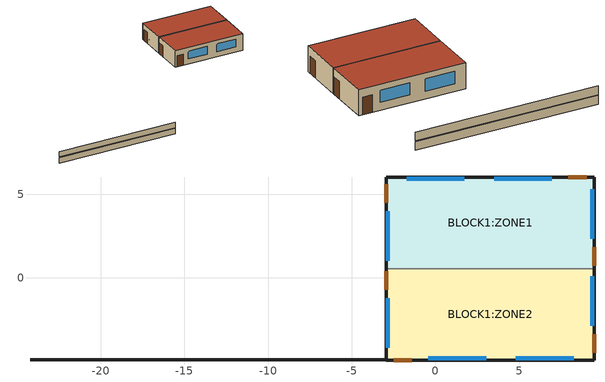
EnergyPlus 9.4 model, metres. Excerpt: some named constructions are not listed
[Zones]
BLOCK1:ZONE2
 floor othersideconditionsmodel (Combined ground floor - State-of-the-art - Heavyweight): -2.95,0.57 9.48,0.57 9.48,-4.9 -2.95,-4.9 z0
 wall outside (Wall - State-of-the-art - Heavyweight): -2.95,0.57 -2.95,-4.9 9.48,-4.9 9.48,0.57 z0:3
 wall outside (LinearBridgingConstruction): -2.95,-4.9 -24.21,-4.9 z-11.1:-10.1
 wall to BLOCK1:ZONE1 (115mm single leaf brick (plastered both sides)): 9.48,0.57 -2.95,0.57 z0:3
 window (VENTANA CASO BASE MULCHEN - 1001): -2.85,-1.21 -2.85,-4.16 / 4.81,-4.8 8.26,-4.8 / -0.42,-4.8 3.03,-4.8 / 9.38,-2.86 9.38,0.09 z0.84:2.26
 door (Wooden door): -2.95,0.39 -2.95,-0.71 / -2.5,-4.9 -1.41,-4.9 / 9.48,-4.46 9.48,-3.36 z0:2
 roof outside (Combined flat roof - State-of-the-art - Heavyweight): 9.48,0.57 -2.95,0.57 -2.95,-4.9 9.48,-4.9 z3
BLOCK1:ZONE1
 floor othersideconditionsmodel (Combined ground floor - State-of-the-art - Heavyweight): -2.95,6.04 9.48,6.04 9.48,0.57 -2.95,0.57 z0
 wall outside (Wall - State-of-the-art - Heavyweight): 9.48,0.57 9.48,6.04 -2.95,6.04 -2.95,0.57 z0:3
 wall outside (LinearBridgingConstruction): -2.95,-4.9 -24.21,-4.9 z-12.2:-11.2
 window (VENTANA CASO BASE MULCHEN - 1001): -2.85,4 -2.85,1.04 / 9.38,2.34 9.38,5.3 / 1.73,5.94 -1.72,5.94 / 6.96,5.94 3.51,5.94 z0.84:2.26
 door (Wooden door): -2.95,5.59 -2.95,4.5 / 9.48,0.74 9.48,1.84 / 9.04,6.04 7.95,6.04 z0:2
 roof outside (Combined flat roof - State-of-the-art - Heavyweight): 9.48,6.04 -2.95,6.04 -2.95,0.57 9.48,0.57 z3
[Construction]
115mm single leaf brick (plastered both sides)_Rev: Gypsum Plastering_.013, Brickwork Inner_.115, Gypsum Plastering_.013
[Material] Roughness=Rough; Thermal Emittance=0.9
Name | Thickness {m} | Conductivity {w/m-K} | Density {kg/m3} | Specific Heat {J/kg-K} | Solar Absorptance | Visible Absorptance
Gypsum Plastering_.013 | .013 | 0.4 | 1000 | 1000 | 0.5 | 0.5
Brickwork Inner_.115 | .115 | 0.62 | 1700 | 800 | 0.7 | 0.7
[Schedule:Compact]
BLOCK1:ZONE2 Heating Setpoint Schedule; BLOCK1:ZONE1 Heating Setpoint Schedule: Any Number, Through: 01/01, For: Alldays, Until: 24:00, 20, Through: 01/02, For: Alldays, Until: 24:00, 20, Through: 01/03, For: Alldays, Until: 24:00, 20, Through: 01/04, For: Alldays, Until: 24:00, 20, Through: 01/05, For: Alldays, Until: 24:00, 20, Through: 01/06, For: Alldays, Until: 24:00, 20, Through: 01/07, For: Alldays, Until: 24:00, 20, Through: 01/08, For: Alldays, Until: 24:00, 20, Through: 01/09, For: Alldays, Until: 24:00, 20, Through: 01/10, For: Alldays, Until: 24:00, 20, Through: 01/11, For: Alldays, Until: 24:00, 20, Through: 01/12, For: Alldays, Until: 24:00, 20, Through: 01/13, For: Alldays, Until: 24:00, 20, Through: 01/14, For: Alldays, Until: 24:00, 20, Through: 01/15, For: Alldays, Until: 24:00, 20, Through: 01/16, For: Alldays, Until: 24:00, 20, Through: 01/17, For: Alldays, Until: 24:00, 20, Through: 01/18, For: Alldays, Until: 24:00, 20, Through: 01/19, For: Alldays, Until: 24:00, 20, Through: 01/20, For: Alldays, Until: 24:00, 20, Through: 01/21, For: Alldays, Until: 24:00, 20, Through: 01/22, For: Alldays, Until: 24:00, 20, Through: 01/23, For: Alldays, Until: 24:00, 20, Through: 01/24, For: Alldays, Until: 24:00, 20, Through: 01/25, For: Alldays, Until: 24:00, 20, Through: 01/26, For: Alldays, Until: 24:00, 20, Through: 01/27, For: Alldays, Until: 24:00, 20, Through: 01/28, For: Alldays, Until: 24:00, 20, Through: 01/29, For: Alldays, Until: 24:00, 20, Through: 01/30, For: Alldays, Until: 24:00, 20, Through: 01/31, For: Alldays, Until: 24:00, 20, Through: 02/01, For: Alldays, Until: 24:00, 20, Through: 02/02, For: Alldays, Until: 24:00, 20, Through: 02/03, For: Alldays, Until: 24:00, 20, Through: 02/04, For: Alldays, Until: 24:00, 20, Through: 02/05, For: Alldays, Until: 24:00, 20, Through: 02/06, For: Alldays, Until: 24:00, 20, Through: 02/07, For: Alldays, Until: 24:00, 20, Through: 02/08, For: Alldays, Until: 24:00, 20, Through: 02/09, For: Alldays, Until: 24:00, 20, Through: 02/10, For: Alldays, Until: 24:00, 20, Through: 02/11, For: Alldays, Until: 24:00, 20, Through: 02/12, For: Alldays, Until: 24:00, 20, Through: 02/13, For: Alldays, Until: 24:00, 20, Through: 02/14, For: Alldays, Until: 24:00, 20, Through: 02/15, For: Alldays, Until: 24:00, 20, Through: 02/16, For: Alldays, Until: 24:00, 20, Through: 02/17, For: Alldays, Until: 24:00, 20, Through: 02/18, For: Alldays, Until: 24:00, 20, Through: 02/19, For: Alldays, Until: 24:00, 20, Through: 02/20, For: Alldays, Until: 24:00, 20, Through: 02/21, For: Alldays, Until: 24:00, 20, Through: 02/22, For: Alldays, Until: 24:00, 20, Through: 02/23, For: Alldays, Until: 24:00, 20, Through: 02/24, For: Alldays, Until: 24:00, 20, Through: 02/25, For: Alldays, Until: 24:00, 20, Through: 02/26, For: Alldays, Until: 24:00, 20, Through: 02/27, For: Alldays, Until: 24:00, 20, Through: 02/28, For: Alldays, Until: 24:00, 20, Through: 03/01, For: Alldays, Until: 24:00, 20, Through: 03/02, For: Alldays, Until: 24:00, 20, Through: 03/03, For: Alldays, Until: 24:00, 20, Through: 03/04, For: Alldays, Until: 24:00, 20, Through: 03/05, For: Alldays, Until: 24:00, 20, Through: 03/06, For: Alldays, Until: 24:00, 20, Through: 03/07, For: Alldays, Until: 24:00, 20, Through: 03/08, For: Alldays, Until: 24:00, 20, Through: 03/09, For: Alldays, Until: 24:00, 20, Through: 03/10, For: Alldays, Until: 24:00, 20, Through: 03/11, For: Alldays, Until: 24:00, 20, Through: 03/12, For: Alldays, Until: 24:00, 20, Through: 03/13, For: Alldays, Until: 24:00, 20, Through: 03/14, For: Alldays, Until: 24:00, 20, Through: 03/15, For: Alldays, Until: 24:00, 20, Through: 03/16, For: Alldays, Until: 24:00, 20, Through: 03/17, For: Alldays, Until: 24:00, 20, Through: 03/18, For: Alldays, Until: 24:00, 20, Through: 03/19, For: Alldays, Until: 24:00, 20, Through: 03/20, For: Alldays, Until: 24:00, 20, Through: 03/21, For: Alldays, Until: 24:00, 20, Through: 03/22, For: Alldays, Until: 24:00, 20, Through: 03/23, For: Alldays, Until: 24:00, 20, Through: 03/24, For: Alldays, Until: 24:00, 20, Through: 03/25, For: Alldays, Until: 24:00, 20, Through: 03/26, For: Alldays, Until: 24:00, 20, Through: 03/27, For: Alldays, Until: 24:00, 20, Through: 03/28, For: Alldays, Until: 24:00, 20, Through: 03/29, For: Alldays, Until: 24:00, 20, Through: 03/30, For: Alldays, Until: 24:00, 20, Through: 03/31, For: Alldays, Until: 24:00, 20, Through: 04/01, For: Alldays, Until: 24:00, 20, Through: 04/02, For: Alldays, Until: 24:00, 20, Through: 04/03, For: Alldays, Until: 24:00, 20, Through: 04/04, For: Alldays, Until: 24:00, 20, Through: 04/05, For: Alldays, Until: 24:00, 20, Through: 04/06, For: Alldays, Until: 24:00, 20, Through: 04/07, For: Alldays, Until: 24:00, 20, Through: 04/08, For: Alldays, Until: 24:00, 20, Through: 04/09, For: Alldays, Until: 24:00, 20, Through: 04/10, For: Alldays, Until: 24:00, 20, Through: 04/11, For: Alldays, Until: 24:00, 20, Through: 04/12, For: Alldays, Until: 24:00, 20, Through: 04/13, For: Alldays, Until: 24:00, 20, Through: 04/14, For: Alldays, Until: 24:00, 20, Through: 04/15, For: Alldays, Until: 24:00, 20, Through: 04/16, For: Alldays, Until: 24:00, 20, Through: 04/17, For: Alldays, Until: 24:00, 20, Through: 04/18, For: Alldays, Until: 24:00, 20, Through: 04/19, For: Alldays, Until: 24:00, 20, Through: 04/20, For: Alldays, Until: 24:00, 20, Through: 04/21, For: Alldays, Until: 24:00, 20, Through: 04/22, For: Alldays, Until: 24:00, 20, Through: 04/23, For: Alldays, Until: 24:00, 20, Through: 04/24, For: Alldays, Until: 24:00, 20, Through: 04/25, For: Alldays, Until: 24:00, 20, Through: 04/26, For: Alldays, Until: 24:00, 20, Through: 04/27, For: Alldays, Until: 24:00, 20, Through: 04/28, For: Alldays, Until: 24:00, 20, Through: 04/29, For: Alldays, Until: 24:00, 20, Through: 04/30, For: Alldays, Until: 24:00, 20, Through: 05/01, For: Alldays, Until: 24:00, 20, Through: 05/02, For: Alldays, Until: 24:00, 20, Through: 05/03, For: Alldays, Until: 24:00, 20, Through: 05/04, For: Alldays, Until: 24:00, 20, Through: 05/05, For: Alldays, Until: 24:00, 20, Through: 05/06, For: Alldays, Until: 24:00, 20, Through: 05/07, For: Alldays, Until: 24:00, 20, Through: 05/08, For: Alldays, Until: 24:00, 20, Through: 05/09, For: Alldays, Until: 24:00, 20, Through: 05/10, For: Alldays, Until: 24:00, 20, Through: 05/11, For: Alldays, Until: 24:00, 20, Through: 05/12, For: Alldays, Until: 24:00, 20, Through: 05/13, For: Alldays, Until: 24:00, 20, Through: 05/14, For: Alldays, Until: 24:00, 20, Through: 05/15, For: Alldays, Until: 24:00, 20, Through: 05/16, For: Alldays, Until: 24:00, 20, Through: 05/17, For: Alldays, Until: 24:00, 20, Through: 05/18, For: Alldays, Until: 24:00, 20, Through: 05/19, For: Alldays, Until: 24:00, 20, Through: 05/20, For: Alldays, Until: 24:00, 20, Through: 05/21, For: Alldays, Until: 24:00, 20, Through: 05/22, For: Alldays, Until: 24:00, 20, Through: 05/23, For: Alldays, Until: 24:00, 20, Through: 05/24, For: Alldays, Until: 24:00, 20, Through: 05/25, For: Alldays, Until: 24:00, 20, Through: 05/26, For: Alldays, Until: 24:00, 20, Through: 05/27, For: Alldays, Until: 24:00, 20, Through: 05/28, For: Alldays, Until: 24:00, 20, Through: 05/29, For: Alldays, Until: 24:00, 20, Through: 05/30, For: Alldays, Until: 24:00, 20, Through: 05/31, For: Alldays, Until: 24:00, 20, Through: 06/01, For: Alldays, Until: 24:00, 20, Through: 06/02, For: Alldays, Until: 24:00, 20, Through: 06/03, For: Alldays, Until: 24:00, 20, Through: 06/04, For: Alldays, Until: 24:00, 20, Through: 06/05, For: Alldays, Until: 24:00, 20, Through: 06/06, For: Alldays, Until: 24:00, 20, Through: 06/07, For: Alldays, Until: 24:00, 20, Through: 06/08, For: Alldays, Until: 24:00, 20, Through: 06/09, For: Alldays, Until: 24:00, 20, Through: 06/10, For: Alldays, Until: 24:00, 20, Through: 06/11, For: Alldays, Until: 24:00, 20, Through: 06/12, For: Alldays, Until: 24:00, 20, Through: 06/13, For: Alldays, Until: 24:00, 20, Through: 06/14, For: Alldays, Until: 24:00, 20, Through: 06/15, For: Alldays, Until: 24:00, 20, Through: 06/16, For: Alldays, Until: 24:00, 20, Through: 06/17, For: Alldays, Until: 24:00, 20, Through: 06/18, For: Alldays, Until: 24:00, 20, Through: 06/19, For: Alldays, Until: 24:00, 20, Through: 06/20, For: Alldays, Until: 24:00, 20, Through: 06/21, For: Alldays, Until: 24:00, 20, Through: 06/22, For: Alldays, Until: 24:00, 20, Through: 06/23, For: Alldays, Until: 24:00, 20, Through: 06/24, For: Alldays, Until: 24:00, 20, Through: 06/25, For: Alldays, Until: 24:00, 20, Through: 06/26, For: Alldays, Until: 24:00, 20, Through: 06/27, For: Alldays, Until: 24:00, 20, Through: 06/28, For: Alldays, Until: 24:00, 20, Through: 06/29, For: Alldays, Until: 24:00, 20, Through: 06/30, For: Alldays, Until: 24:00, 20, Through: 07/01, For: Alldays, Until: 24:00, 20, Through: 07/02, For: Alldays, Until: 24:00, 20, Through: 07/03, For: Alldays, Until: 24:00, 20, Through: 07/04, For: Alldays, Until: 24:00, 20, Through: 07/05, For: Alldays, Until: 24:00, 20, Through: 07/06, For: Alldays, Until: 24:00, 20, Through: 07/07, For: Alldays, Until: 24:00, 20, Through: 07/08, For: Alldays, Until: 24:00, 20, Through: 07/09, For: Alldays, Until: 24:00, 20, Through: 07/10, For: Alldays, Until: 24:00, 20, Through: 07/11, For: Alldays, Until: 24:00, 20, Through: 07/12, For: Alldays, Until: 24:00, 20, Through: 07/13, For: Alldays, Until: 24:00, 20, Through: 07/14, For: Alldays, Until: 24:00, 20, Through: 07/15, For: Alldays, Until: 24:00, 20, Through: 07/16, For: Alldays, Until: 24:00, 20, Through: 07/17, For: Alldays, Until: 24:00, 20, Through: 07/18, For: Alldays, Until: 24:00, 20, Through: 07/19, For: Alldays, Until: 24:00, 20, Through: 07/20, For: Alldays, Until: 24:00, 20, Through: 07/21, For: Alldays, Until: 24:00, 20, Through: 07/22, For: Alldays, Until: 24:00, 20, Through: 07/23, For: Alldays, Until: 24:00, 20, Through: 07/24, For: Alldays, Until: 24:00, 20, Through: 07/25, For: Alldays, Until: 24:00, 20, Through: 07/26, For: Alldays, Until: 24:00, 20, Through: 07/27, For: Alldays, Until: 24:00, 20, Through: 07/28, For: Alldays, Until: 24:00, 20, Through: 07/29, For: Alldays, Until: 24:00, 20, Through: 07/30, For: Alldays, Until: 24:00, 20, Through: 07/31, For: Alldays, Until: 24:00, 20, Through: 08/01, For: Alldays, Until: 24:00, 20, Through: 08/02, For: Alldays, Until: 24:00, 20, Through: 08/03, For: Alldays, Until: 24:00, 20, Through: 08/04, For: Alldays, Until: 24:00, 20, Through: 08/05, For: Alldays, Until: 24:00, 20, Through: 08/06, For: Alldays, Until: 24:00, 20, Through: 08/07, For: Alldays, Until: 24:00, 20, Through: 08/08, For: Alldays, Until: 24:00, 20, Through: 08/09, For: Alldays, Until: 24:00, 20, Through: 08/10, For: Alldays, Until: 24:00, 20, Through: 08/11, For: Alldays, Until: 24:00, 20, Through: 08/12, For: Alldays, Until: 24:00, 20, Through: 08/13, For: Alldays, Until: 24:00, 20, Through: 08/14, For: Alldays, Until: 24:00, 20, Through: 08/15, For: Alldays, Until: 24:00, 20, Through: 08/16, For: Alldays, Until: 24:00, 20, Through: 08/17, For: Alldays, Until: 24:00, 20, Through: 08/18, For: Alldays, Until: 24:00, 20, Through: 08/19, For: Alldays, Until: 24:00, 20, Through: 08/20, For: Alldays, Until: 24:00, 20, Through: 08/21, For: Alldays, Until: 24:00, 20, Through: 08/22, For: Alldays, Until: 24:00, 20, Through: 08/23, For: Alldays, Until: 24:00, 20, Through: 08/24, For: Alldays, Until: 24:00, 20, Through: 08/25, For: Alldays, Until: 24:00, 20, Through: 08/26, For: Alldays, Until: 24:00, 20, Through: 08/27, For: Alldays, Until: 24:00, 20, Through: 08/28, For: Alldays, Until: 24:00, 20, Through: 08/29, For: Alldays, Until: 24:00, 20, Through: 08/30, For: Alldays, Until: 24:00, 20, Through: 08/31, For: Alldays, Until: 24:00, 20, Through: 09/01, For: Alldays, Until: 24:00, 20, Through: 09/02, For: Alldays, Until: 24:00, 20, Through: 09/03, For: Alldays, Until: 24:00, 20, Through: 09/04, For: Alldays, Until: 24:00, 20, Through: 09/05, For: Alldays, Until: 24:00, 20, Through: 09/06, For: Alldays, Until: 24:00, 20, Through: 09/07, For: Alldays, Until: 24:00, 20, Through: 09/08, For: Alldays, Until: 24:00, 20, Through: 09/09, For: Alldays, Until: 24:00, 20, Through: 09/10, For: Alldays, Until: 24:00, 20, Through: 09/11, For: Alldays, Until: 24:00, 20, Through: 09/12, For: Alldays, Until: 24:00, 20, Through: 09/13, For: Alldays, Until: 24:00, 20, Through: 09/14, For: Alldays, Until: 24:00, 20, Through: 09/15, For: Alldays, Until: 24:00, 20, Through: 09/16, For: Alldays, Until: 24:00, 20, Through: 09/17, For: Alldays, Until: 24:00, 20, Through: 09/18, For: Alldays, Until: 24:00, 20, Through: 09/19, For: Alldays, Until: 24:00, 20, Through: 09/20, For: Alldays, Until: 24:00, 20, Through: 09/21, For: Alldays, Until: 24:00, 20, Through: 09/22, For: Alldays, Until: 24:00, 20, Through: 09/23, For: Alldays, Until: 24:00, 20, Through: 09/24, For: Alldays, Until: 24:00, 20, Through: 09/25, For: Alldays, Until: 24:00, 20, Through: 09/26, For: Alldays, Until: 24:00, 20, Through: 09/27, For: Alldays, Until: 24:00, 20, Through: 09/28, For: Alldays, Until: 24:00, 20, Through: 09/29, For: Alldays, Until: 24:00, 20, Through: 09/30, For: Alldays, Until: 24:00, 20, Through: 10/01, For: Alldays, Until: 24:00, 20, Through: 10/02, For: Alldays, Until: 24:00, 20, Through: 10/03, For: Alldays, Until: 24:00, 20, Through: 10/04, For: Alldays, Until: 24:00, 20, Through: 10/05, For: Alldays, Until: 24:00, 20, Through: 10/06, For: Alldays, Until: 24:00, 20, Through: 10/07, For: Alldays, Until: 24:00, 20, Through: 10/08, For: Alldays, Until: 24:00, 20, Through: 10/09, For: Alldays, Until: 24:00, 20, Through: 10/10, For: Alldays, Until: 24:00, 20, Through: 10/11, For: Alldays, Until: 24:00, 20, Through: 10/12, For: Alldays, Until: 24:00, 20, Through: 10/13, For: Alldays, Until: 24:00, 20, Through: 10/14, For: Alldays, Until: 24:00, 20, Through: 10/15, For: Alldays, Until: 24:00, 20, Through: 10/16, For: Alldays, Until: 24:00, 20, Through: 10/17, For: Alldays, Until: 24:00, 20, Through: 10/18, For: Alldays, Until: 24:00, 20, Through: 10/19, For: Alldays, Until: 24:00, 20, Through: 10/20, For: Alldays, Until: 24:00, 20, Through: 10/21, For: Alldays, Until: 24:00, 20, Through: 10/22, For: Alldays, Until: 24:00, 20, Through: 10/23, For: Alldays, Until: 24:00, 20, Through: 10/24, For: Alldays, Until: 24:00, 20, Through: 10/25, For: Alldays, Until: 24:00, 20, Through: 10/26, For: Alldays, Until: 24:00, 20, Through: 10/27, For: Alldays, Until: 24:00, 20, Through: 10/28, For: Alldays, Until: 24:00, 20, Through: 10/29, For: Alldays, Until: 24:00, 20, Through: 10/30, For: Alldays, Until: 24:00, 20, Through: 10/31, For: Alldays, Until: 24:00, 20, Through: 11/01, For: Alldays, Until: 24:00, 20, Through: 11/02, For: Alldays, Until: 24:00, 20, Through: 11/03, For: Alldays, Until: 24:00, 20, Through: 11/04, For: Alldays, Until: 24:00, 20, Through: 11/05, For: Alldays, Until: 24:00, 20, Through: 11/06, For: Alldays, Until: 24:00, 20, Through: 11/07, For: Alldays, Until: 24:00, 20, Through: 11/08, For: Alldays, Until: 24:00, 20, Through: 11/09, For: Alldays, Until: 24:00, 20, Through: 11/10, For: Alldays, Until: 24:00, 20, Through: 11/11, For: Alldays, Until: 24:00, 20, Through: 11/12, For: Alldays, Until: 24:00, 20, Through: 11/13, For: Alldays, Until: 24:00, 20, Through: 11/14, For: Alldays, Until: 24:00, 20, Through: 11/15, For: Alldays, Until: 24:00, 20, Through: 11/16, For: Alldays, Until: 24:00, 20, Through: 11/17, For: Alldays, Until: 24:00, 20, Through: 11/18, For: Alldays, Until: 24:00, 20, Through: 11/19, For: Alldays, Until: 24:00, 20, Through: 11/20, For: Alldays, Until: 24:00, 20, Through: 11/21, For: Alldays, Until: 24:00, 20, Through: 11/22, For: Alldays, Until: 24:00, 20, Through: 11/23, For: Alldays, Until: 24:00, 20, Through: 11/24, For: Alldays, Until: 24:00, 20, Through: 11/25, For: Alldays, Until: 24:00, 20, Through: 11/26, For: Alldays, Until: 24:00, 20, Through: 11/27, For: Alldays, Until: 24:00, 20, Through: 11/28, For: Alldays, Until: 24:00, 20, Through: 11/29, For: Alldays, Until: 24:00, 20, Through: 11/30, For: Alldays, Until: 24:00, 20, Through: 12/01, For: Alldays, Until: 24:00, 20, Through: 12/02, For: Alldays, Until: 24:00, 20, Through: 12/03, For: Alldays, Until: 24:00, 20, Through: 12/04, For: Alldays, Until: 24:00, 20, Through: 12/05, For: Alldays, Until: 24:00, 20, Through: 12/06, For: Alldays, Until: 24:00, 20, Through: 12/07, For: Alldays, Until: 24:00, 20, Through: 12/08, For: Alldays, Until: 24:00, 20, Through: 12/09, For: Alldays, Until: 24:00, 20, Through: 12/10, For: Alldays, Until: 24:00, 20, Through: 12/11, For: Alldays, Until: 24:00, 20, Through: 12/12, For: Alldays, Until: 24:00, 20, Through: 12/13, For: Alldays, Until: 24:00, 20, Through: 12/14, For: Alldays, Until: 24:00, 20, Through: 12/15, For: Alldays, Until: 24:00, 20, Through: 12/16, For: Alldays, Until: 24:00, 20, Through: 12/17, For: Alldays, Until: 24:00, 20, Through: 12/18, For: Alldays, Until: 24:00, 20, Through: 12/19, For: Alldays, Until: 24:00, 20, Through: 12/20, For: Alldays, Until: 24:00, 20, Through: 12/21, For: Alldays, Until: 24:00, 20, Through: 12/22, For: Alldays, Until: 24:00, 20, Through: 12/23, For: Alldays, Until: 24:00, 20, Through: 12/24, For: Alldays, Until: 24:00, 20, Through: 12/25, For: Alldays, Until: 24:00, 20, Through: 12/26, For: Alldays, Until: 24:00, 20, Through: 12/27, For: Alldays, Until: 24:00, 20, Through: 12/28, For: Alldays, Until: 24:00, 20, Through: 12/29, For: Alldays, Until: 24:00, 20, Through: 12/30, For: Alldays, Until: 24:00, 20, Through: 12/31, For: Alldays, Until: 24:00, 20
BLOCK1:ZONE2 Cooling SP Sch; BLOCK1:ZONE1 Cooling SP Sch: Any Number, Through: 01/01, For: Alldays, Until: 24:00, 25, Through: 01/02, For: Alldays, Until: 24:00, 25, Through: 01/03, For: Alldays, Until: 24:00, 25, Through: 01/04, For: Alldays, Until: 24:00, 25, Through: 01/05, For: Alldays, Until: 24:00, 25, Through: 01/06, For: Alldays, Until: 24:00, 25, Through: 01/07, For: Alldays, Until: 24:00, 25, Through: 01/08, For: Alldays, Until: 24:00, 25, Through: 01/09, For: Alldays, Until: 24:00, 25, Through: 01/10, For: Alldays, Until: 24:00, 25, Through: 01/11, For: Alldays, Until: 24:00, 25, Through: 01/12, For: Alldays, Until: 24:00, 25, Through: 01/13, For: Alldays, Until: 24:00, 25, Through: 01/14, For: Alldays, Until: 24:00, 25, Through: 01/15, For: Alldays, Until: 24:00, 25, Through: 01/16, For: Alldays, Until: 24:00, 25, Through: 01/17, For: Alldays, Until: 24:00, 25, Through: 01/18, For: Alldays, Until: 24:00, 25, Through: 01/19, For: Alldays, Until: 24:00, 25, Through: 01/20, For: Alldays, Until: 24:00, 25, Through: 01/21, For: Alldays, Until: 24:00, 25, Through: 01/22, For: Alldays, Until: 24:00, 25, Through: 01/23, For: Alldays, Until: 24:00, 25, Through: 01/24, For: Alldays, Until: 24:00, 25, Through: 01/25, For: Alldays, Until: 24:00, 25, Through: 01/26, For: Alldays, Until: 24:00, 25, Through: 01/27, For: Alldays, Until: 24:00, 25, Through: 01/28, For: Alldays, Until: 24:00, 25, Through: 01/29, For: Alldays, Until: 24:00, 25, Through: 01/30, For: Alldays, Until: 24:00, 25, Through: 01/31, For: Alldays, Until: 24:00, 25, Through: 02/01, For: Alldays, Until: 24:00, 25, Through: 02/02, For: Alldays, Until: 24:00, 25, Through: 02/03, For: Alldays, Until: 24:00, 25, Through: 02/04, For: Alldays, Until: 24:00, 25, Through: 02/05, For: Alldays, Until: 24:00, 25, Through: 02/06, For: Alldays, Until: 24:00, 25, Through: 02/07, For: Alldays, Until: 24:00, 25, Through: 02/08, For: Alldays, Until: 24:00, 25, Through: 02/09, For: Alldays, Until: 24:00, 25, Through: 02/10, For: Alldays, Until: 24:00, 25, Through: 02/11, For: Alldays, Until: 24:00, 25, Through: 02/12, For: Alldays, Until: 24:00, 25, Through: 02/13, For: Alldays, Until: 24:00, 25, Through: 02/14, For: Alldays, Until: 24:00, 25, Through: 02/15, For: Alldays, Until: 24:00, 25, Through: 02/16, For: Alldays, Until: 24:00, 25, Through: 02/17, For: Alldays, Until: 24:00, 25, Through: 02/18, For: Alldays, Until: 24:00, 25, Through: 02/19, For: Alldays, Until: 24:00, 25, Through: 02/20, For: Alldays, Until: 24:00, 25, Through: 02/21, For: Alldays, Until: 24:00, 25, Through: 02/22, For: Alldays, Until: 24:00, 25, Through: 02/23, For: Alldays, Until: 24:00, 25, Through: 02/24, For: Alldays, Until: 24:00, 25, Through: 02/25, For: Alldays, Until: 24:00, 25, Through: 02/26, For: Alldays, Until: 24:00, 25, Through: 02/27, For: Alldays, Until: 24:00, 25, Through: 02/28, For: Alldays, Until: 24:00, 25, Through: 03/01, For: Alldays, Until: 24:00, 25, Through: 03/02, For: Alldays, Until: 24:00, 25, Through: 03/03, For: Alldays, Until: 24:00, 25, Through: 03/04, For: Alldays, Until: 24:00, 25, Through: 03/05, For: Alldays, Until: 24:00, 25, Through: 03/06, For: Alldays, Until: 24:00, 25, Through: 03/07, For: Alldays, Until: 24:00, 25, Through: 03/08, For: Alldays, Until: 24:00, 25, Through: 03/09, For: Alldays, Until: 24:00, 25, Through: 03/10, For: Alldays, Until: 24:00, 25, Through: 03/11, For: Alldays, Until: 24:00, 25, Through: 03/12, For: Alldays, Until: 24:00, 25, Through: 03/13, For: Alldays, Until: 24:00, 25, Through: 03/14, For: Alldays, Until: 24:00, 25, Through: 03/15, For: Alldays, Until: 24:00, 25, Through: 03/16, For: Alldays, Until: 24:00, 25, Through: 03/17, For: Alldays, Until: 24:00, 25, Through: 03/18, For: Alldays, Until: 24:00, 25, Through: 03/19, For: Alldays, Until: 24:00, 25, Through: 03/20, For: Alldays, Until: 24:00, 25, Through: 03/21, For: Alldays, Until: 24:00, 25, Through: 03/22, For: Alldays, Until: 24:00, 25, Through: 03/23, For: Alldays, Until: 24:00, 25, Through: 03/24, For: Alldays, Until: 24:00, 25, Through: 03/25, For: Alldays, Until: 24:00, 25, Through: 03/26, For: Alldays, Until: 24:00, 25, Through: 03/27, For: Alldays, Until: 24:00, 25, Through: 03/28, For: Alldays, Until: 24:00, 25, Through: 03/29, For: Alldays, Until: 24:00, 25, Through: 03/30, For: Alldays, Until: 24:00, 25, Through: 03/31, For: Alldays, Until: 24:00, 25, Through: 04/01, For: Alldays, Until: 24:00, 25, Through: 04/02, For: Alldays, Until: 24:00, 25, Through: 04/03, For: Alldays, Until: 24:00, 25, Through: 04/04, For: Alldays, Until: 24:00, 25, Through: 04/05, For: Alldays, Until: 24:00, 25, Through: 04/06, For: Alldays, Until: 24:00, 25, Through: 04/07, For: Alldays, Until: 24:00, 25, Through: 04/08, For: Alldays, Until: 24:00, 25, Through: 04/09, For: Alldays, Until: 24:00, 25, Through: 04/10, For: Alldays, Until: 24:00, 25, Through: 04/11, For: Alldays, Until: 24:00, 25, Through: 04/12, For: Alldays, Until: 24:00, 25, Through: 04/13, For: Alldays, Until: 24:00, 25, Through: 04/14, For: Alldays, Until: 24:00, 25, Through: 04/15, For: Alldays, Until: 24:00, 25, Through: 04/16, For: Alldays, Until: 24:00, 25, Through: 04/17, For: Alldays, Until: 24:00, 25, Through: 04/18, For: Alldays, Until: 24:00, 25, Through: 04/19, For: Alldays, Until: 24:00, 25, Through: 04/20, For: Alldays, Until: 24:00, 25, Through: 04/21, For: Alldays, Until: 24:00, 25, Through: 04/22, For: Alldays, Until: 24:00, 25, Through: 04/23, For: Alldays, Until: 24:00, 25, Through: 04/24, For: Alldays, Until: 24:00, 25, Through: 04/25, For: Alldays, Until: 24:00, 25, Through: 04/26, For: Alldays, Until: 24:00, 25, Through: 04/27, For: Alldays, Until: 24:00, 25, Through: 04/28, For: Alldays, Until: 24:00, 25, Through: 04/29, For: Alldays, Until: 24:00, 25, Through: 04/30, For: Alldays, Until: 24:00, 25, Through: 05/01, For: Alldays, Until: 24:00, 25, Through: 05/02, For: Alldays, Until: 24:00, 25, Through: 05/03, For: Alldays, Until: 24:00, 25, Through: 05/04, For: Alldays, Until: 24:00, 25, Through: 05/05, For: Alldays, Until: 24:00, 25, Through: 05/06, For: Alldays, Until: 24:00, 25, Through: 05/07, For: Alldays, Until: 24:00, 25, Through: 05/08, For: Alldays, Until: 24:00, 25, Through: 05/09, For: Alldays, Until: 24:00, 25, Through: 05/10, For: Alldays, Until: 24:00, 25, Through: 05/11, For: Alldays, Until: 24:00, 25, Through: 05/12, For: Alldays, Until: 24:00, 25, Through: 05/13, For: Alldays, Until: 24:00, 25, Through: 05/14, For: Alldays, Until: 24:00, 25, Through: 05/15, For: Alldays, Until: 24:00, 25, Through: 05/16, For: Alldays, Until: 24:00, 25, Through: 05/17, For: Alldays, Until: 24:00, 25, Through: 05/18, For: Alldays, Until: 24:00, 25, Through: 05/19, For: Alldays, Until: 24:00, 25, Through: 05/20, For: Alldays, Until: 24:00, 25, Through: 05/21, For: Alldays, Until: 24:00, 25, Through: 05/22, For: Alldays, Until: 24:00, 25, Through: 05/23, For: Alldays, Until: 24:00, 25, Through: 05/24, For: Alldays, Until: 24:00, 25, Through: 05/25, For: Alldays, Until: 24:00, 25, Through: 05/26, For: Alldays, Until: 24:00, 25, Through: 05/27, For: Alldays, Until: 24:00, 25, Through: 05/28, For: Alldays, Until: 24:00, 25, Through: 05/29, For: Alldays, Until: 24:00, 25, Through: 05/30, For: Alldays, Until: 24:00, 25, Through: 05/31, For: Alldays, Until: 24:00, 25, Through: 06/01, For: Alldays, Until: 24:00, 25, Through: 06/02, For: Alldays, Until: 24:00, 25, Through: 06/03, For: Alldays, Until: 24:00, 25, Through: 06/04, For: Alldays, Until: 24:00, 25, Through: 06/05, For: Alldays, Until: 24:00, 25, Through: 06/06, For: Alldays, Until: 24:00, 25, Through: 06/07, For: Alldays, Until: 24:00, 25, Through: 06/08, For: Alldays, Until: 24:00, 25, Through: 06/09, For: Alldays, Until: 24:00, 25, Through: 06/10, For: Alldays, Until: 24:00, 25, Through: 06/11, For: Alldays, Until: 24:00, 25, Through: 06/12, For: Alldays, Until: 24:00, 25, Through: 06/13, For: Alldays, Until: 24:00, 25, Through: 06/14, For: Alldays, Until: 24:00, 25, Through: 06/15, For: Alldays, Until: 24:00, 25, Through: 06/16, For: Alldays, Until: 24:00, 25, Through: 06/17, For: Alldays, Until: 24:00, 25, Through: 06/18, For: Alldays, Until: 24:00, 25, Through: 06/19, For: Alldays, Until: 24:00, 25, Through: 06/20, For: Alldays, Until: 24:00, 25, Through: 06/21, For: Alldays, Until: 24:00, 25, Through: 06/22, For: Alldays, Until: 24:00, 25, Through: 06/23, For: Alldays, Until: 24:00, 25, Through: 06/24, For: Alldays, Until: 24:00, 25, Through: 06/25, For: Alldays, Until: 24:00, 25, Through: 06/26, For: Alldays, Until: 24:00, 25, Through: 06/27, For: Alldays, Until: 24:00, 25, Through: 06/28, For: Alldays, Until: 24:00, 25, Through: 06/29, For: Alldays, Until: 24:00, 25, Through: 06/30, For: Alldays, Until: 24:00, 25, Through: 07/01, For: Alldays, Until: 24:00, 25, Through: 07/02, For: Alldays, Until: 24:00, 25, Through: 07/03, For: Alldays, Until: 24:00, 25, Through: 07/04, For: Alldays, Until: 24:00, 25, Through: 07/05, For: Alldays, Until: 24:00, 25, Through: 07/06, For: Alldays, Until: 24:00, 25, Through: 07/07, For: Alldays, Until: 24:00, 25, Through: 07/08, For: Alldays, Until: 24:00, 25, Through: 07/09, For: Alldays, Until: 24:00, 25, Through: 07/10, For: Alldays, Until: 24:00, 25, Through: 07/11, For: Alldays, Until: 24:00, 25, Through: 07/12, For: Alldays, Until: 24:00, 25, Through: 07/13, For: Alldays, Until: 24:00, 25, Through: 07/14, For: Alldays, Until: 24:00, 25, Through: 07/15, For: Alldays, Until: 24:00, 25, Through: 07/16, For: Alldays, Until: 24:00, 25, Through: 07/17, For: Alldays, Until: 24:00, 25, Through: 07/18, For: Alldays, Until: 24:00, 25, Through: 07/19, For: Alldays, Until: 24:00, 25, Through: 07/20, For: Alldays, Until: 24:00, 25, Through: 07/21, For: Alldays, Until: 24:00, 25, Through: 07/22, For: Alldays, Until: 24:00, 25, Through: 07/23, For: Alldays, Until: 24:00, 25, Through: 07/24, For: Alldays, Until: 24:00, 25, Through: 07/25, For: Alldays, Until: 24:00, 25, Through: 07/26, For: Alldays, Until: 24:00, 25, Through: 07/27, For: Alldays, Until: 24:00, 25, Through: 07/28, For: Alldays, Until: 24:00, 25, Through: 07/29, For: Alldays, Until: 24:00, 25, Through: 07/30, For: Alldays, Until: 24:00, 25, Through: 07/31, For: Alldays, Until: 24:00, 25, Through: 08/01, For: Alldays, Until: 24:00, 25, Through: 08/02, For: Alldays, Until: 24:00, 25, Through: 08/03, For: Alldays, Until: 24:00, 25, Through: 08/04, For: Alldays, Until: 24:00, 25, Through: 08/05, For: Alldays, Until: 24:00, 25, Through: 08/06, For: Alldays, Until: 24:00, 25, Through: 08/07, For: Alldays, Until: 24:00, 25, Through: 08/08, For: Alldays, Until: 24:00, 25, Through: 08/09, For: Alldays, Until: 24:00, 25, Through: 08/10, For: Alldays, Until: 24:00, 25, Through: 08/11, For: Alldays, Until: 24:00, 25, Through: 08/12, For: Alldays, Until: 24:00, 25, Through: 08/13, For: Alldays, Until: 24:00, 25, Through: 08/14, For: Alldays, Until: 24:00, 25, Through: 08/15, For: Alldays, Until: 24:00, 25, Through: 08/16, For: Alldays, Until: 24:00, 25, Through: 08/17, For: Alldays, Until: 24:00, 25, Through: 08/18, For: Alldays, Until: 24:00, 25, Through: 08/19, For: Alldays, Until: 24:00, 25, Through: 08/20, For: Alldays, Until: 24:00, 25, Through: 08/21, For: Alldays, Until: 24:00, 25, Through: 08/22, For: Alldays, Until: 24:00, 25, Through: 08/23, For: Alldays, Until: 24:00, 25, Through: 08/24, For: Alldays, Until: 24:00, 25, Through: 08/25, For: Alldays, Until: 24:00, 25, Through: 08/26, For: Alldays, Until: 24:00, 25, Through: 08/27, For: Alldays, Until: 24:00, 25, Through: 08/28, For: Alldays, Until: 24:00, 25, Through: 08/29, For: Alldays, Until: 24:00, 25, Through: 08/30, For: Alldays, Until: 24:00, 25, Through: 08/31, For: Alldays, Until: 24:00, 25, Through: 09/01, For: Alldays, Until: 24:00, 25, Through: 09/02, For: Alldays, Until: 24:00, 25, Through: 09/03, For: Alldays, Until: 24:00, 25, Through: 09/04, For: Alldays, Until: 24:00, 25, Through: 09/05, For: Alldays, Until: 24:00, 25, Through: 09/06, For: Alldays, Until: 24:00, 25, Through: 09/07, For: Alldays, Until: 24:00, 25, Through: 09/08, For: Alldays, Until: 24:00, 25, Through: 09/09, For: Alldays, Until: 24:00, 25, Through: 09/10, For: Alldays, Until: 24:00, 25, Through: 09/11, For: Alldays, Until: 24:00, 25, Through: 09/12, For: Alldays, Until: 24:00, 25, Through: 09/13, For: Alldays, Until: 24:00, 25, Through: 09/14, For: Alldays, Until: 24:00, 25, Through: 09/15, For: Alldays, Until: 24:00, 25, Through: 09/16, For: Alldays, Until: 24:00, 25, Through: 09/17, For: Alldays, Until: 24:00, 25, Through: 09/18, For: Alldays, Until: 24:00, 25, Through: 09/19, For: Alldays, Until: 24:00, 25, Through: 09/20, For: Alldays, Until: 24:00, 25, Through: 09/21, For: Alldays, Until: 24:00, 25, Through: 09/22, For: Alldays, Until: 24:00, 25, Through: 09/23, For: Alldays, Until: 24:00, 25, Through: 09/24, For: Alldays, Until: 24:00, 25, Through: 09/25, For: Alldays, Until: 24:00, 25, Through: 09/26, For: Alldays, Until: 24:00, 25, Through: 09/27, For: Alldays, Until: 24:00, 25, Through: 09/28, For: Alldays, Until: 24:00, 25, Through: 09/29, For: Alldays, Until: 24:00, 25, Through: 09/30, For: Alldays, Until: 24:00, 25, Through: 10/01, For: Alldays, Until: 24:00, 25, Through: 10/02, For: Alldays, Until: 24:00, 25, Through: 10/03, For: Alldays, Until: 24:00, 25, Through: 10/04, For: Alldays, Until: 24:00, 25, Through: 10/05, For: Alldays, Until: 24:00, 25, Through: 10/06, For: Alldays, Until: 24:00, 25, Through: 10/07, For: Alldays, Until: 24:00, 25, Through: 10/08, For: Alldays, Until: 24:00, 25, Through: 10/09, For: Alldays, Until: 24:00, 25, Through: 10/10, For: Alldays, Until: 24:00, 25, Through: 10/11, For: Alldays, Until: 24:00, 25, Through: 10/12, For: Alldays, Until: 24:00, 25, Through: 10/13, For: Alldays, Until: 24:00, 25, Through: 10/14, For: Alldays, Until: 24:00, 25, Through: 10/15, For: Alldays, Until: 24:00, 25, Through: 10/16, For: Alldays, Until: 24:00, 25, Through: 10/17, For: Alldays, Until: 24:00, 25, Through: 10/18, For: Alldays, Until: 24:00, 25, Through: 10/19, For: Alldays, Until: 24:00, 25, Through: 10/20, For: Alldays, Until: 24:00, 25, Through: 10/21, For: Alldays, Until: 24:00, 25, Through: 10/22, For: Alldays, Until: 24:00, 25, Through: 10/23, For: Alldays, Until: 24:00, 25, Through: 10/24, For: Alldays, Until: 24:00, 25, Through: 10/25, For: Alldays, Until: 24:00, 25, Through: 10/26, For: Alldays, Until: 24:00, 25, Through: 10/27, For: Alldays, Until: 24:00, 25, Through: 10/28, For: Alldays, Until: 24:00, 25, Through: 10/29, For: Alldays, Until: 24:00, 25, Through: 10/30, For: Alldays, Until: 24:00, 25, Through: 10/31, For: Alldays, Until: 24:00, 25, Through: 11/01, For: Alldays, Until: 24:00, 25, Through: 11/02, For: Alldays, Until: 24:00, 25, Through: 11/03, For: Alldays, Until: 24:00, 25, Through: 11/04, For: Alldays, Until: 24:00, 25, Through: 11/05, For: Alldays, Until: 24:00, 25, Through: 11/06, For: Alldays, Until: 24:00, 25, Through: 11/07, For: Alldays, Until: 24:00, 25, Through: 11/08, For: Alldays, Until: 24:00, 25, Through: 11/09, For: Alldays, Until: 24:00, 25, Through: 11/10, For: Alldays, Until: 24:00, 25, Through: 11/11, For: Alldays, Until: 24:00, 25, Through: 11/12, For: Alldays, Until: 24:00, 25, Through: 11/13, For: Alldays, Until: 24:00, 25, Through: 11/14, For: Alldays, Until: 24:00, 25, Through: 11/15, For: Alldays, Until: 24:00, 25, Through: 11/16, For: Alldays, Until: 24:00, 25, Through: 11/17, For: Alldays, Until: 24:00, 25, Through: 11/18, For: Alldays, Until: 24:00, 25, Through: 11/19, For: Alldays, Until: 24:00, 25, Through: 11/20, For: Alldays, Until: 24:00, 25, Through: 11/21, For: Alldays, Until: 24:00, 25, Through: 11/22, For: Alldays, Until: 24:00, 25, Through: 11/23, For: Alldays, Until: 24:00, 25, Through: 11/24, For: Alldays, Until: 24:00, 25, Through: 11/25, For: Alldays, Until: 24:00, 25, Through: 11/26, For: Alldays, Until: 24:00, 25, Through: 11/27, For: Alldays, Until: 24:00, 25, Through: 11/28, For: Alldays, Until: 24:00, 25, Through: 11/29, For: Alldays, Until: 24:00, 25, Through: 11/30, For: Alldays, Until: 24:00, 25, Through: 12/01, For: Alldays, Until: 24:00, 25, Through: 12/02, For: Alldays, Until: 24:00, 25, Through: 12/03, For: Alldays, Until: 24:00, 25, Through: 12/04, For: Alldays, Until: 24:00, 25, Through: 12/05, For: Alldays, Until: 24:00, 25, Through: 12/06, For: Alldays, Until: 24:00, 25, Through: 12/07, For: Alldays, Until: 24:00, 25, Through: 12/08, For: Alldays, Until: 24:00, 25, Through: 12/09, For: Alldays, Until: 24:00, 25, Through: 12/10, For: Alldays, Until: 24:00, 25, Through: 12/11, For: Alldays, Until: 24:00, 25, Through: 12/12, For: Alldays, Until: 24:00, 25, Through: 12/13, For: Alldays, Until: 24:00, 25, Through: 12/14, For: Alldays, Until: 24:00, 25, Through: 12/15, For: Alldays, Until: 24:00, 25, Through: 12/16, For: Alldays, Until: 24:00, 25, Through: 12/17, For: Alldays, Until: 24:00, 25, Through: 12/18, For: Alldays, Until: 24:00, 25, Through: 12/19, For: Alldays, Until: 24:00, 25, Through: 12/20, For: Alldays, Until: 24:00, 25, Through: 12/21, For: Alldays, Until: 24:00, 25, Through: 12/22, For: Alldays, Until: 24:00, 25, Through: 12/23, For: Alldays, Until: 24:00, 25, Through: 12/24, For: Alldays, Until: 24:00, 25, Through: 12/25, For: Alldays, Until: 24:00, 25, Through: 12/26, For: Alldays, Until: 24:00, 25, Through: 12/27, For: Alldays, Until: 24:00, 25, Through: 12/28, For: Alldays, Until: 24:00, 25, Through: 12/29, For: Alldays, Until: 24:00, 25, Through: 12/30, For: Alldays, Until: 24:00, 25, Through: 12/31, For: Alldays, Until: 24:00, 25
